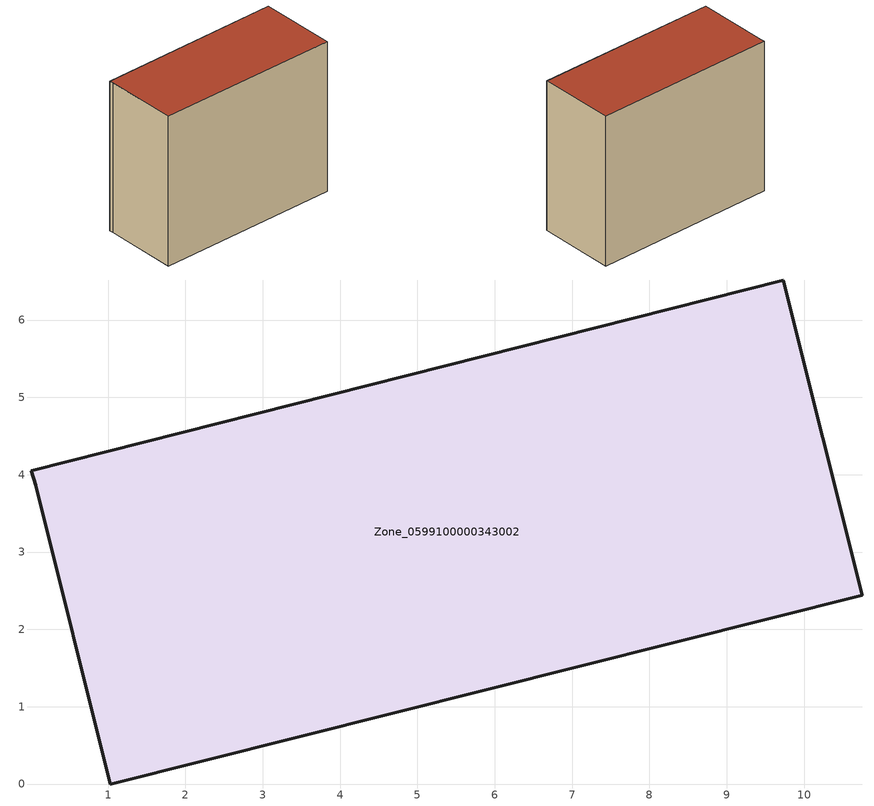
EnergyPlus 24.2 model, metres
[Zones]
Zone_0599100000343002
 floor ground (C_G): 0.07,3.86 0.01,4.05 9.73,6.52 10.75,2.44 1.02,0 z0
 wall outside (C_F): 1.02,0 10.75,2.44 9.73,6.52 0.01,4.05 0.07,3.86 1.02,0 z0:8.38
 roof outside (C_R): 0.07,3.86 1.02,0 10.75,2.44 9.73,6.52 0.01,4.05 z8.38
[BUILDING]
Pand.0599100000343002: North Axis=0; Terrain=City; Loads Convergence Tolerance Value=0.04; Temperature Convergence Tolerance Value=0.4; Solar Distribution=FullExterior; Maximum Number of Warmup Days=25; Minimum Number of Warmup Days=1
[Site:Location]
Rotterdam.The.Hague.AP_ZH_NLD Design_Conditions: Latitude=51.96; Longitude=4.45; Time Zone=1; Elevation=-4.5
[SITE:GROUNDTEMPERATURE:BUILDINGSURFACE]
18, 18, 18, 18, 18, 18, 18, 18, 18, 18, 18, 18
[MATERIAL] Thermal Absorptance=0.9; Solar Absorptance=0.7; Visible Absorptance=0.7
Name | Roughness | Thickness | Conductivity | Density | Specific Heat
G.TI.1992-2005 | MediumSmooth | 0.15 | 0.06 | 540 | 1210
F.TI.1992-2005 | Rough | 0.3 | 0.12 | 1920 | 840
R.TI.1992-2005 | MediumRough | 0.2 | 0.08 | 1500 | 1000
[CONSTRUCTION]
C_G: G.TI.1992-2005
C_F: F.TI.1992-2005
C_R: R.TI.1992-2005
[ZONE]
Zone_0599100000343002: Type=1; Multiplier=1; Ceiling Height=Autocalculate; Volume=Autocalculate; Floor Area=autocalculate; Part of Total Floor Area=Yes
[ZONEINFILTRATION:DESIGNFLOWRATE]
Infil_Zone_0599100000343002: Zone or ZoneList or Space or SpaceList=Zone_0599100000343002; Schedule=AlwaysOn; Design Flow Rate Calculation Method=Flow/Area; Flow Rate per Floor Area=0.0015; Constant Term Coefficient=1; Temperature Term Coefficient=0; Velocity Term Coefficient=0; Velocity Squared Term Coefficient=0
[HVACTEMPLATE:ZONE:IDEALLOADSAIRSYSTEM]
Zone_0599100000343002: Maximum Heating Supply Air Temperature=50; Minimum Cooling Supply Air Temperature=13; Maximum Heating Supply Air Humidity Ratio=0.0156; Minimum Cooling Supply Air Humidity Ratio=0.0077; Heating Limit=NoLimit; Cooling Limit=NoLimit; Dehumidification Control Type=ConstantSensibleHeatRatio; Cooling Sensible Heat Ratio=0.7; Dehumidification Setpoint=60; Humidification Control Type=None; Humidification Setpoint=30; Outdoor Air Method=None; Outdoor Air Flow Rate per Person=0.00944; Outdoor Air Flow Rate per Zone Floor Area=0; Outdoor Air Flow Rate per Zone=0; Demand Controlled Ventilation Type=None; Outdoor Air Economizer Type=NoEconomizer; Heat Recovery Type=None; Sensible Heat Recovery Effectiveness=0.7; Latent Heat Recovery Effectiveness=0.65
[ZONECONTROL:THERMOSTAT]
ThermostatControl_Zone_0599100000343002: Zone or ZoneList=Zone_0599100000343002; Control Type Schedule=DualSetpointControlType; Control 1=Thermostat_Zone_0599100000343002; Temperature Difference Between Cutout And Setpoint=0
[THERMOSTATSETPOINT:DUALSETPOINT]
Thermostat_Zone_0599100000343002: Heating Setpoint Temperature Schedule=HeatingSetpoint_Zone_0599100000343002; Cooling Setpoint Temperature Schedule=CoolingSetpoint_Zone_0599100000343002
[SCHEDULE:COMPACT]
HeatingSetpoint_Zone_0599100000343002: Through: 12/31, For: AllDays, Until: 24:00, 21
CoolingSetpoint_Zone_0599100000343002: Through: 12/31, For: AllDays, Until: 24:00, 24
DualSetpointControlType: Through: 12/31, For: AllDays, Until: 24:00, 4
AlwaysOn: Through: 12/31, For: AllDays, Until: 24:00, 1
